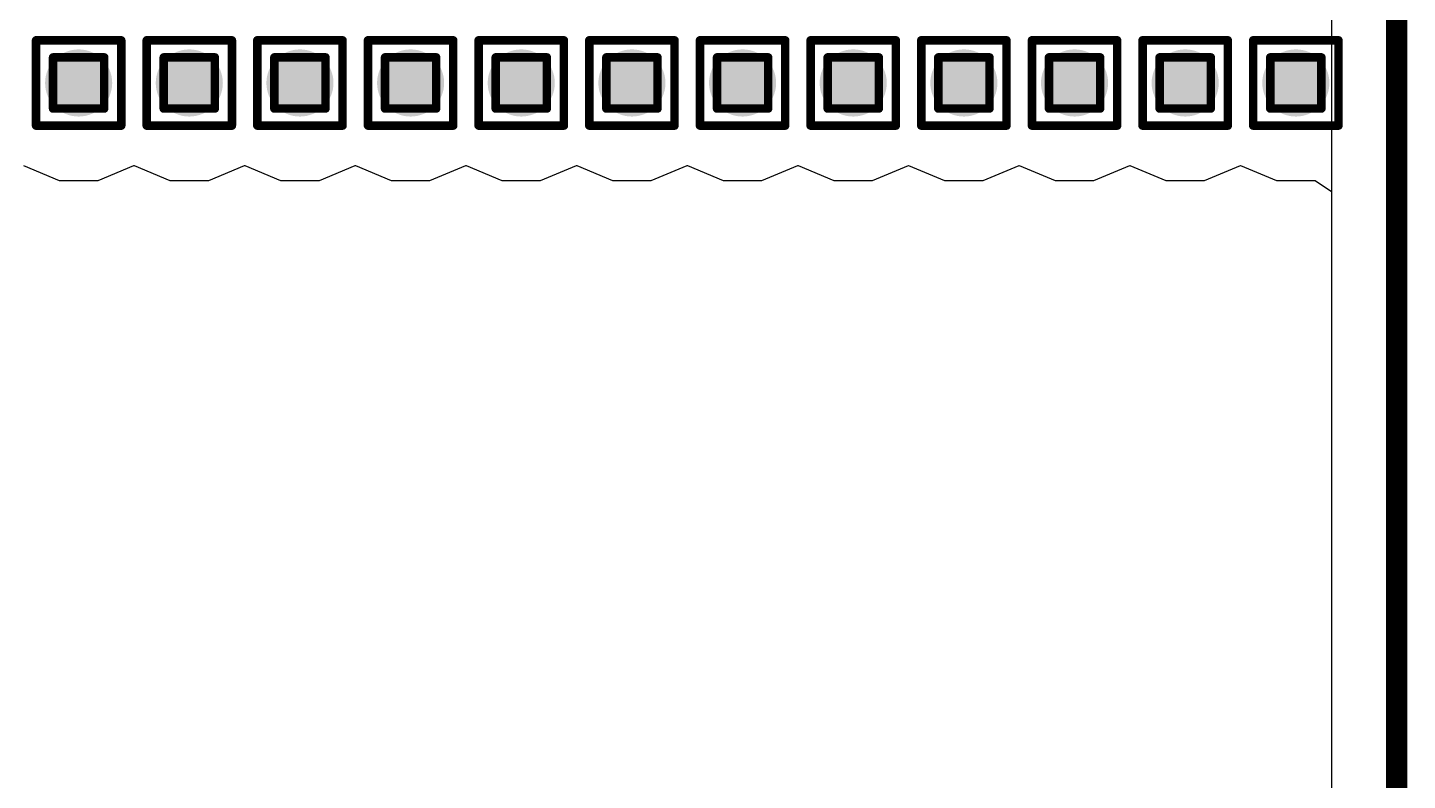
# Model space of a CAD drawing. Header units: inches. Extents: x -18 to 5357, y -8 to 5291.
# Drawn here: x 37.84 to 46.06, y 5.24 to 9.73 of the extents above; entities that cross this region are included whole.
import ezdxf

# ---------------------------------------------------------------- set-up
doc = ezdxf.new("R2010")
doc.units = ezdxf.units.IN
for name, color, linetype in [('Board Outline', 216, 'Continuous'), ('Bottom Layer', 5, 'Continuous'), ('Drill Drawing', 1, 'Continuous'), ('Ground', 16, 'Continuous'), ('Power', 76, 'Continuous'), ('Top Layer', 1, 'Continuous'), ('Via Holes', 16, 'Continuous')]:
    doc.layers.add(name, color=color, linetype=linetype)

msp = doc.modelspace()

# ---------------------------------------------------------------- hatches: boundary and pattern name
at = {"layer": 'Bottom Layer'}
h = msp.add_hatch(color=5, dxfattribs=at)
edge = h.paths.add_edge_path()
edge.add_arc((38.1439, 9.3981), 0.2, 0, 360)
h = msp.add_hatch(color=5, dxfattribs=at)
edge = h.paths.add_edge_path()
edge.add_arc((38.8034, 9.3981), 0.2, 0, 360)
h = msp.add_hatch(color=5, dxfattribs=at)
edge = h.paths.add_edge_path()
edge.add_arc((39.4629, 9.3981), 0.2, 0, 360)
h = msp.add_hatch(color=5, dxfattribs=at)
edge = h.paths.add_edge_path()
edge.add_arc((40.1225, 9.3981), 0.2, 0, 360)
h = msp.add_hatch(color=5, dxfattribs=at)
edge = h.paths.add_edge_path()
edge.add_arc((40.782, 9.3981), 0.2, 0, 360)
h = msp.add_hatch(color=5, dxfattribs=at)
edge = h.paths.add_edge_path()
edge.add_arc((41.4415, 9.3981), 0.2, 0, 360)
h = msp.add_hatch(color=5, dxfattribs=at)
edge = h.paths.add_edge_path()
edge.add_arc((42.1011, 9.3981), 0.2, 0, 360)
h = msp.add_hatch(color=5, dxfattribs=at)
edge = h.paths.add_edge_path()
edge.add_arc((42.7606, 9.3981), 0.2, 0, 360)
h = msp.add_hatch(color=5, dxfattribs=at)
edge = h.paths.add_edge_path()
edge.add_arc((43.4201, 9.3981), 0.2, 0, 360)
h = msp.add_hatch(color=5, dxfattribs=at)
edge = h.paths.add_edge_path()
edge.add_arc((44.0797, 9.3981), 0.2, 0, 360)
h = msp.add_hatch(color=5, dxfattribs=at)
edge = h.paths.add_edge_path()
edge.add_arc((44.7392, 9.3981), 0.2, 0, 360)
h = msp.add_hatch(color=5, dxfattribs=at)
edge = h.paths.add_edge_path()
edge.add_arc((45.3987, 9.3981), 0.2, 0, 360)
at = {"layer": 'Ground'}
h = msp.add_hatch(color=16, dxfattribs=at)
edge = h.paths.add_edge_path()
edge.add_arc((38.1439, 9.3981), 0.2, 0, 360)
h = msp.add_hatch(color=16, dxfattribs=at)
edge = h.paths.add_edge_path()
edge.add_arc((38.8034, 9.3981), 0.2, 0, 360)
h = msp.add_hatch(color=16, dxfattribs=at)
edge = h.paths.add_edge_path()
edge.add_arc((39.4629, 9.3981), 0.2, 0, 360)
h = msp.add_hatch(color=16, dxfattribs=at)
edge = h.paths.add_edge_path()
edge.add_arc((40.1225, 9.3981), 0.2, 0, 360)
h = msp.add_hatch(color=16, dxfattribs=at)
edge = h.paths.add_edge_path()
edge.add_arc((40.782, 9.3981), 0.2, 0, 360)
h = msp.add_hatch(color=16, dxfattribs=at)
edge = h.paths.add_edge_path()
edge.add_arc((41.4415, 9.3981), 0.2, 0, 360)
h = msp.add_hatch(color=16, dxfattribs=at)
edge = h.paths.add_edge_path()
edge.add_arc((42.1011, 9.3981), 0.2, 0, 360)
h = msp.add_hatch(color=16, dxfattribs=at)
edge = h.paths.add_edge_path()
edge.add_arc((42.7606, 9.3981), 0.2, 0, 360)
h = msp.add_hatch(color=16, dxfattribs=at)
edge = h.paths.add_edge_path()
edge.add_arc((43.4201, 9.3981), 0.2, 0, 360)
h = msp.add_hatch(color=16, dxfattribs=at)
edge = h.paths.add_edge_path()
edge.add_arc((44.0797, 9.3981), 0.2, 0, 360)
h = msp.add_hatch(color=16, dxfattribs=at)
edge = h.paths.add_edge_path()
edge.add_arc((44.7392, 9.3981), 0.2, 0, 360)
h = msp.add_hatch(color=16, dxfattribs=at)
edge = h.paths.add_edge_path()
edge.add_arc((45.3987, 9.3981), 0.2, 0, 360)
at = {"layer": 'Power'}
h = msp.add_hatch(color=76, dxfattribs=at)
edge = h.paths.add_edge_path()
edge.add_arc((38.1439, 9.3981), 0.2, 0, 360)
h = msp.add_hatch(color=76, dxfattribs=at)
edge = h.paths.add_edge_path()
edge.add_arc((38.8034, 9.3981), 0.2, 0, 360)
h = msp.add_hatch(color=76, dxfattribs=at)
edge = h.paths.add_edge_path()
edge.add_arc((39.4629, 9.3981), 0.2, 0, 360)
h = msp.add_hatch(color=76, dxfattribs=at)
edge = h.paths.add_edge_path()
edge.add_arc((40.1225, 9.3981), 0.2, 0, 360)
h = msp.add_hatch(color=76, dxfattribs=at)
edge = h.paths.add_edge_path()
edge.add_arc((40.782, 9.3981), 0.2, 0, 360)
h = msp.add_hatch(color=76, dxfattribs=at)
edge = h.paths.add_edge_path()
edge.add_arc((41.4415, 9.3981), 0.2, 0, 360)
h = msp.add_hatch(color=76, dxfattribs=at)
edge = h.paths.add_edge_path()
edge.add_arc((42.1011, 9.3981), 0.2, 0, 360)
h = msp.add_hatch(color=76, dxfattribs=at)
edge = h.paths.add_edge_path()
edge.add_arc((42.7606, 9.3981), 0.2, 0, 360)
h = msp.add_hatch(color=76, dxfattribs=at)
edge = h.paths.add_edge_path()
edge.add_arc((43.4201, 9.3981), 0.2, 0, 360)
h = msp.add_hatch(color=76, dxfattribs=at)
edge = h.paths.add_edge_path()
edge.add_arc((44.0797, 9.3981), 0.2, 0, 360)
h = msp.add_hatch(color=76, dxfattribs=at)
edge = h.paths.add_edge_path()
edge.add_arc((44.7392, 9.3981), 0.2, 0, 360)
h = msp.add_hatch(color=76, dxfattribs=at)
edge = h.paths.add_edge_path()
edge.add_arc((45.3987, 9.3981), 0.2, 0, 360)
at = {"layer": 'Top Layer'}
h = msp.add_hatch(color=1, dxfattribs=at)
edge = h.paths.add_edge_path()
edge.add_arc((38.1439, 9.3981), 0.2, 0, 360)
h = msp.add_hatch(color=1, dxfattribs=at)
edge = h.paths.add_edge_path()
edge.add_arc((38.8034, 9.3981), 0.2, 0, 360)
h = msp.add_hatch(color=1, dxfattribs=at)
edge = h.paths.add_edge_path()
edge.add_arc((39.4629, 9.3981), 0.2, 0, 360)
h = msp.add_hatch(color=1, dxfattribs=at)
edge = h.paths.add_edge_path()
edge.add_arc((40.1225, 9.3981), 0.2, 0, 360)
h = msp.add_hatch(color=1, dxfattribs=at)
edge = h.paths.add_edge_path()
edge.add_arc((40.782, 9.3981), 0.2, 0, 360)
h = msp.add_hatch(color=1, dxfattribs=at)
edge = h.paths.add_edge_path()
edge.add_arc((41.4415, 9.3981), 0.2, 0, 360)
h = msp.add_hatch(color=1, dxfattribs=at)
edge = h.paths.add_edge_path()
edge.add_arc((42.1011, 9.3981), 0.2, 0, 360)
h = msp.add_hatch(color=1, dxfattribs=at)
edge = h.paths.add_edge_path()
edge.add_arc((42.7606, 9.3981), 0.2, 0, 360)
h = msp.add_hatch(color=1, dxfattribs=at)
edge = h.paths.add_edge_path()
edge.add_arc((43.4201, 9.3981), 0.2, 0, 360)
h = msp.add_hatch(color=1, dxfattribs=at)
edge = h.paths.add_edge_path()
edge.add_arc((44.0797, 9.3981), 0.2, 0, 360)
h = msp.add_hatch(color=1, dxfattribs=at)
edge = h.paths.add_edge_path()
edge.add_arc((44.7392, 9.3981), 0.2, 0, 360)
h = msp.add_hatch(color=1, dxfattribs=at)
edge = h.paths.add_edge_path()
edge.add_arc((45.3987, 9.3981), 0.2, 0, 360)
at = {"layer": 'Via Holes'}
h = msp.add_hatch(color=7, dxfattribs=at)
edge = h.paths.add_edge_path()
edge.add_arc((38.1439, 9.3981), 0.1, 0, 360)
h = msp.add_hatch(color=7, dxfattribs=at)
edge = h.paths.add_edge_path()
edge.add_arc((38.8034, 9.3981), 0.1, 0, 360)
h = msp.add_hatch(color=7, dxfattribs=at)
edge = h.paths.add_edge_path()
edge.add_arc((39.4629, 9.3981), 0.1, 0, 360)
h = msp.add_hatch(color=7, dxfattribs=at)
edge = h.paths.add_edge_path()
edge.add_arc((40.1225, 9.3981), 0.1, 0, 360)
h = msp.add_hatch(color=7, dxfattribs=at)
edge = h.paths.add_edge_path()
edge.add_arc((40.782, 9.3981), 0.1, 0, 360)
h = msp.add_hatch(color=7, dxfattribs=at)
edge = h.paths.add_edge_path()
edge.add_arc((41.4415, 9.3981), 0.1, 0, 360)
h = msp.add_hatch(color=7, dxfattribs=at)
edge = h.paths.add_edge_path()
edge.add_arc((42.1011, 9.3981), 0.1, 0, 360)
h = msp.add_hatch(color=7, dxfattribs=at)
edge = h.paths.add_edge_path()
edge.add_arc((42.7606, 9.3981), 0.1, 0, 360)
h = msp.add_hatch(color=7, dxfattribs=at)
edge = h.paths.add_edge_path()
edge.add_arc((43.4201, 9.3981), 0.1, 0, 360)
h = msp.add_hatch(color=7, dxfattribs=at)
edge = h.paths.add_edge_path()
edge.add_arc((44.0797, 9.3981), 0.1, 0, 360)
h = msp.add_hatch(color=7, dxfattribs=at)
edge = h.paths.add_edge_path()
edge.add_arc((44.7392, 9.3981), 0.1, 0, 360)
h = msp.add_hatch(color=7, dxfattribs=at)
edge = h.paths.add_edge_path()
edge.add_arc((45.3987, 9.3981), 0.1, 0, 360)

# ---------------------------------------------------------------- linework, layer by layer
at = {"layer": 'Board Outline'}
msp.add_lwpolyline([(46.0001, -1.4599, 0.127, 0.127, 0), (46.0001, 73.4601, 0.127, 0.127, 0)], format="xyseb", dxfattribs=at)
at = {"layer": 'Bottom Layer'}
msp.add_line((45.6117, 13.8565), (45.6117, -1.4599), dxfattribs=at)
at = {"layer": 'Drill Drawing'}
for points in [[(37.8899, 9.6521, 0.0508, 0.0508, 0), (38.3979, 9.6521, 0.0508, 0.0508, 0)], [(37.8899, 9.1441, 0.0508, 0.0508, 0), (37.8899, 9.6521, 0.0508, 0.0508, 0)], [(38.3979, 9.1441, 0.0508, 0.0508, 0), (38.3979, 9.6521, 0.0508, 0.0508, 0)], [(38.5494, 9.6521, 0.0508, 0.0508, 0), (39.0574, 9.6521, 0.0508, 0.0508, 0)], [(38.5494, 9.1441, 0.0508, 0.0508, 0), (38.5494, 9.6521, 0.0508, 0.0508, 0)], [(39.0574, 9.1441, 0.0508, 0.0508, 0), (39.0574, 9.6521, 0.0508, 0.0508, 0)], [(39.2089, 9.6521, 0.0508, 0.0508, 0), (39.7169, 9.6521, 0.0508, 0.0508, 0)], [(39.2089, 9.1441, 0.0508, 0.0508, 0), (39.2089, 9.6521, 0.0508, 0.0508, 0)], [(39.7169, 9.1441, 0.0508, 0.0508, 0), (39.7169, 9.6521, 0.0508, 0.0508, 0)], [(39.8685, 9.6521, 0.0508, 0.0508, 0), (40.3765, 9.6521, 0.0508, 0.0508, 0)], [(39.8685, 9.1441, 0.0508, 0.0508, 0), (39.8685, 9.6521, 0.0508, 0.0508, 0)], [(40.3765, 9.1441, 0.0508, 0.0508, 0), (40.3765, 9.6521, 0.0508, 0.0508, 0)], [(40.528, 9.6521, 0.0508, 0.0508, 0), (41.036, 9.6521, 0.0508, 0.0508, 0)], [(40.528, 9.1441, 0.0508, 0.0508, 0), (40.528, 9.6521, 0.0508, 0.0508, 0)], [(41.036, 9.1441, 0.0508, 0.0508, 0), (41.036, 9.6521, 0.0508, 0.0508, 0)], [(41.1875, 9.6521, 0.0508, 0.0508, 0), (41.6955, 9.6521, 0.0508, 0.0508, 0)], [(41.1875, 9.1441, 0.0508, 0.0508, 0), (41.1875, 9.6521, 0.0508, 0.0508, 0)], [(41.6955, 9.1441, 0.0508, 0.0508, 0), (41.6955, 9.6521, 0.0508, 0.0508, 0)], [(41.8471, 9.6521, 0.0508, 0.0508, 0), (42.3551, 9.6521, 0.0508, 0.0508, 0)], [(41.8471, 9.1441, 0.0508, 0.0508, 0), (41.8471, 9.6521, 0.0508, 0.0508, 0)], [(42.3551, 9.1441, 0.0508, 0.0508, 0), (42.3551, 9.6521, 0.0508, 0.0508, 0)], [(42.5066, 9.6521, 0.0508, 0.0508, 0), (43.0146, 9.6521, 0.0508, 0.0508, 0)], [(42.5066, 9.1441, 0.0508, 0.0508, 0), (42.5066, 9.6521, 0.0508, 0.0508, 0)], [(43.0146, 9.1441, 0.0508, 0.0508, 0), (43.0146, 9.6521, 0.0508, 0.0508, 0)], [(43.1661, 9.6521, 0.0508, 0.0508, 0), (43.6741, 9.6521, 0.0508, 0.0508, 0)], [(43.1661, 9.1441, 0.0508, 0.0508, 0), (43.1661, 9.6521, 0.0508, 0.0508, 0)], [(43.6741, 9.1441, 0.0508, 0.0508, 0), (43.6741, 9.6521, 0.0508, 0.0508, 0)], [(43.8257, 9.6521, 0.0508, 0.0508, 0), (44.3337, 9.6521, 0.0508, 0.0508, 0)], [(43.8257, 9.1441, 0.0508, 0.0508, 0), (43.8257, 9.6521, 0.0508, 0.0508, 0)], [(44.3337, 9.1441, 0.0508, 0.0508, 0), (44.3337, 9.6521, 0.0508, 0.0508, 0)], [(44.4852, 9.6521, 0.0508, 0.0508, 0), (44.9932, 9.6521, 0.0508, 0.0508, 0)], [(44.4852, 9.1441, 0.0508, 0.0508, 0), (44.4852, 9.6521, 0.0508, 0.0508, 0)], [(44.9932, 9.1441, 0.0508, 0.0508, 0), (44.9932, 9.6521, 0.0508, 0.0508, 0)], [(45.1447, 9.6521, 0.0508, 0.0508, 0), (45.6527, 9.6521, 0.0508, 0.0508, 0)], [(45.1447, 9.1441, 0.0508, 0.0508, 0), (45.1447, 9.6521, 0.0508, 0.0508, 0)], [(45.6527, 9.1441, 0.0508, 0.0508, 0), (45.6527, 9.6521, 0.0508, 0.0508, 0)], [(37.9915, 9.5505, 0.0508, 0.0508, 0), (38.2963, 9.5505, 0.0508, 0.0508, 0)], [(37.9915, 9.2457, 0.0508, 0.0508, 0), (37.9915, 9.5505, 0.0508, 0.0508, 0)], [(38.2963, 9.2457, 0.0508, 0.0508, 0), (38.2963, 9.5505, 0.0508, 0.0508, 0)], [(38.651, 9.5505, 0.0508, 0.0508, 0), (38.9558, 9.5505, 0.0508, 0.0508, 0)], [(38.651, 9.2457, 0.0508, 0.0508, 0), (38.651, 9.5505, 0.0508, 0.0508, 0)], [(38.9558, 9.2457, 0.0508, 0.0508, 0), (38.9558, 9.5505, 0.0508, 0.0508, 0)], [(39.3105, 9.5505, 0.0508, 0.0508, 0), (39.6153, 9.5505, 0.0508, 0.0508, 0)], [(39.3105, 9.2457, 0.0508, 0.0508, 0), (39.3105, 9.5505, 0.0508, 0.0508, 0)], [(39.6153, 9.2457, 0.0508, 0.0508, 0), (39.6153, 9.5505, 0.0508, 0.0508, 0)], [(39.9701, 9.5505, 0.0508, 0.0508, 0), (40.2749, 9.5505, 0.0508, 0.0508, 0)], [(39.9701, 9.2457, 0.0508, 0.0508, 0), (39.9701, 9.5505, 0.0508, 0.0508, 0)], [(40.2749, 9.2457, 0.0508, 0.0508, 0), (40.2749, 9.5505, 0.0508, 0.0508, 0)], [(40.6296, 9.5505, 0.0508, 0.0508, 0), (40.9344, 9.5505, 0.0508, 0.0508, 0)], [(40.6296, 9.2457, 0.0508, 0.0508, 0), (40.6296, 9.5505, 0.0508, 0.0508, 0)], [(40.9344, 9.2457, 0.0508, 0.0508, 0), (40.9344, 9.5505, 0.0508, 0.0508, 0)], [(41.2891, 9.5505, 0.0508, 0.0508, 0), (41.5939, 9.5505, 0.0508, 0.0508, 0)], [(41.2891, 9.2457, 0.0508, 0.0508, 0), (41.2891, 9.5505, 0.0508, 0.0508, 0)], [(41.5939, 9.2457, 0.0508, 0.0508, 0), (41.5939, 9.5505, 0.0508, 0.0508, 0)], [(41.9487, 9.5505, 0.0508, 0.0508, 0), (42.2535, 9.5505, 0.0508, 0.0508, 0)], [(41.9487, 9.2457, 0.0508, 0.0508, 0), (41.9487, 9.5505, 0.0508, 0.0508, 0)], [(42.2535, 9.2457, 0.0508, 0.0508, 0), (42.2535, 9.5505, 0.0508, 0.0508, 0)], [(42.6082, 9.5505, 0.0508, 0.0508, 0), (42.913, 9.5505, 0.0508, 0.0508, 0)], [(42.6082, 9.2457, 0.0508, 0.0508, 0), (42.6082, 9.5505, 0.0508, 0.0508, 0)], [(42.913, 9.2457, 0.0508, 0.0508, 0), (42.913, 9.5505, 0.0508, 0.0508, 0)], [(43.2677, 9.5505, 0.0508, 0.0508, 0), (43.5725, 9.5505, 0.0508, 0.0508, 0)], [(43.2677, 9.2457, 0.0508, 0.0508, 0), (43.2677, 9.5505, 0.0508, 0.0508, 0)], [(43.5725, 9.2457, 0.0508, 0.0508, 0), (43.5725, 9.5505, 0.0508, 0.0508, 0)], [(43.9273, 9.5505, 0.0508, 0.0508, 0), (44.2321, 9.5505, 0.0508, 0.0508, 0)], [(43.9273, 9.2457, 0.0508, 0.0508, 0), (43.9273, 9.5505, 0.0508, 0.0508, 0)], [(44.2321, 9.2457, 0.0508, 0.0508, 0), (44.2321, 9.5505, 0.0508, 0.0508, 0)], [(44.5868, 9.5505, 0.0508, 0.0508, 0), (44.8916, 9.5505, 0.0508, 0.0508, 0)], [(44.5868, 9.2457, 0.0508, 0.0508, 0), (44.5868, 9.5505, 0.0508, 0.0508, 0)], [(44.8916, 9.2457, 0.0508, 0.0508, 0), (44.8916, 9.5505, 0.0508, 0.0508, 0)], [(45.2463, 9.5505, 0.0508, 0.0508, 0), (45.5511, 9.5505, 0.0508, 0.0508, 0)], [(45.2463, 9.2457, 0.0508, 0.0508, 0), (45.2463, 9.5505, 0.0508, 0.0508, 0)], [(45.5511, 9.2457, 0.0508, 0.0508, 0), (45.5511, 9.5505, 0.0508, 0.0508, 0)], [(37.9915, 9.2457, 0.0508, 0.0508, 0), (38.2963, 9.2457, 0.0508, 0.0508, 0)], [(38.651, 9.2457, 0.0508, 0.0508, 0), (38.9558, 9.2457, 0.0508, 0.0508, 0)], [(39.3105, 9.2457, 0.0508, 0.0508, 0), (39.6153, 9.2457, 0.0508, 0.0508, 0)], [(39.9701, 9.2457, 0.0508, 0.0508, 0), (40.2749, 9.2457, 0.0508, 0.0508, 0)], [(40.6296, 9.2457, 0.0508, 0.0508, 0), (40.9344, 9.2457, 0.0508, 0.0508, 0)], [(41.2891, 9.2457, 0.0508, 0.0508, 0), (41.5939, 9.2457, 0.0508, 0.0508, 0)], [(41.9487, 9.2457, 0.0508, 0.0508, 0), (42.2535, 9.2457, 0.0508, 0.0508, 0)], [(42.6082, 9.2457, 0.0508, 0.0508, 0), (42.913, 9.2457, 0.0508, 0.0508, 0)], [(43.2677, 9.2457, 0.0508, 0.0508, 0), (43.5725, 9.2457, 0.0508, 0.0508, 0)], [(43.9273, 9.2457, 0.0508, 0.0508, 0), (44.2321, 9.2457, 0.0508, 0.0508, 0)], [(44.5868, 9.2457, 0.0508, 0.0508, 0), (44.8916, 9.2457, 0.0508, 0.0508, 0)], [(45.2463, 9.2457, 0.0508, 0.0508, 0), (45.5511, 9.2457, 0.0508, 0.0508, 0)], [(37.8899, 9.1441, 0.0508, 0.0508, 0), (38.3979, 9.1441, 0.0508, 0.0508, 0)], [(38.5494, 9.1441, 0.0508, 0.0508, 0), (39.0574, 9.1441, 0.0508, 0.0508, 0)], [(39.2089, 9.1441, 0.0508, 0.0508, 0), (39.7169, 9.1441, 0.0508, 0.0508, 0)], [(39.8685, 9.1441, 0.0508, 0.0508, 0), (40.3765, 9.1441, 0.0508, 0.0508, 0)], [(40.528, 9.1441, 0.0508, 0.0508, 0), (41.036, 9.1441, 0.0508, 0.0508, 0)], [(41.1875, 9.1441, 0.0508, 0.0508, 0), (41.6955, 9.1441, 0.0508, 0.0508, 0)], [(41.8471, 9.1441, 0.0508, 0.0508, 0), (42.3551, 9.1441, 0.0508, 0.0508, 0)], [(42.5066, 9.1441, 0.0508, 0.0508, 0), (43.0146, 9.1441, 0.0508, 0.0508, 0)], [(43.1661, 9.1441, 0.0508, 0.0508, 0), (43.6741, 9.1441, 0.0508, 0.0508, 0)], [(43.8257, 9.1441, 0.0508, 0.0508, 0), (44.3337, 9.1441, 0.0508, 0.0508, 0)], [(44.4852, 9.1441, 0.0508, 0.0508, 0), (44.9932, 9.1441, 0.0508, 0.0508, 0)], [(45.1447, 9.1441, 0.0508, 0.0508, 0), (45.6527, 9.1441, 0.0508, 0.0508, 0)]]:
    msp.add_lwpolyline(points, format="xyseb", dxfattribs=at)
for points in [[(37.8772, 9.6521, 0.0254, 0.0254, 1), (37.9026, 9.6521, 0.0254, 0.0254, 1)], [(37.8772, 9.6521, 0.0254, 0.0254, 1), (37.9026, 9.6521, 0.0254, 0.0254, 1)], [(38.3852, 9.6521, 0.0254, 0.0254, 1), (38.4106, 9.6521, 0.0254, 0.0254, 1)], [(38.3852, 9.6521, 0.0254, 0.0254, 1), (38.4106, 9.6521, 0.0254, 0.0254, 1)], [(38.5367, 9.6521, 0.0254, 0.0254, 1), (38.5621, 9.6521, 0.0254, 0.0254, 1)], [(38.5367, 9.6521, 0.0254, 0.0254, 1), (38.5621, 9.6521, 0.0254, 0.0254, 1)], [(39.0447, 9.6521, 0.0254, 0.0254, 1), (39.0701, 9.6521, 0.0254, 0.0254, 1)], [(39.0447, 9.6521, 0.0254, 0.0254, 1), (39.0701, 9.6521, 0.0254, 0.0254, 1)], [(39.1962, 9.6521, 0.0254, 0.0254, 1), (39.2216, 9.6521, 0.0254, 0.0254, 1)], [(39.1962, 9.6521, 0.0254, 0.0254, 1), (39.2216, 9.6521, 0.0254, 0.0254, 1)], [(39.7042, 9.6521, 0.0254, 0.0254, 1), (39.7296, 9.6521, 0.0254, 0.0254, 1)], [(39.7042, 9.6521, 0.0254, 0.0254, 1), (39.7296, 9.6521, 0.0254, 0.0254, 1)], [(39.8558, 9.6521, 0.0254, 0.0254, 1), (39.8812, 9.6521, 0.0254, 0.0254, 1)], [(39.8558, 9.6521, 0.0254, 0.0254, 1), (39.8812, 9.6521, 0.0254, 0.0254, 1)], [(40.3638, 9.6521, 0.0254, 0.0254, 1), (40.3892, 9.6521, 0.0254, 0.0254, 1)], [(40.3638, 9.6521, 0.0254, 0.0254, 1), (40.3892, 9.6521, 0.0254, 0.0254, 1)], [(40.5153, 9.6521, 0.0254, 0.0254, 1), (40.5407, 9.6521, 0.0254, 0.0254, 1)], [(40.5153, 9.6521, 0.0254, 0.0254, 1), (40.5407, 9.6521, 0.0254, 0.0254, 1)], [(41.0233, 9.6521, 0.0254, 0.0254, 1), (41.0487, 9.6521, 0.0254, 0.0254, 1)], [(41.0233, 9.6521, 0.0254, 0.0254, 1), (41.0487, 9.6521, 0.0254, 0.0254, 1)], [(41.1748, 9.6521, 0.0254, 0.0254, 1), (41.2002, 9.6521, 0.0254, 0.0254, 1)], [(41.1748, 9.6521, 0.0254, 0.0254, 1), (41.2002, 9.6521, 0.0254, 0.0254, 1)], [(41.6828, 9.6521, 0.0254, 0.0254, 1), (41.7082, 9.6521, 0.0254, 0.0254, 1)], [(41.6828, 9.6521, 0.0254, 0.0254, 1), (41.7082, 9.6521, 0.0254, 0.0254, 1)], [(41.8344, 9.6521, 0.0254, 0.0254, 1), (41.8598, 9.6521, 0.0254, 0.0254, 1)], [(41.8344, 9.6521, 0.0254, 0.0254, 1), (41.8598, 9.6521, 0.0254, 0.0254, 1)], [(42.3424, 9.6521, 0.0254, 0.0254, 1), (42.3678, 9.6521, 0.0254, 0.0254, 1)], [(42.3424, 9.6521, 0.0254, 0.0254, 1), (42.3678, 9.6521, 0.0254, 0.0254, 1)], [(42.4939, 9.6521, 0.0254, 0.0254, 1), (42.5193, 9.6521, 0.0254, 0.0254, 1)], [(42.4939, 9.6521, 0.0254, 0.0254, 1), (42.5193, 9.6521, 0.0254, 0.0254, 1)], [(43.0019, 9.6521, 0.0254, 0.0254, 1), (43.0273, 9.6521, 0.0254, 0.0254, 1)], [(43.0019, 9.6521, 0.0254, 0.0254, 1), (43.0273, 9.6521, 0.0254, 0.0254, 1)], [(43.1534, 9.6521, 0.0254, 0.0254, 1), (43.1788, 9.6521, 0.0254, 0.0254, 1)], [(43.1534, 9.6521, 0.0254, 0.0254, 1), (43.1788, 9.6521, 0.0254, 0.0254, 1)], [(43.6614, 9.6521, 0.0254, 0.0254, 1), (43.6868, 9.6521, 0.0254, 0.0254, 1)], [(43.6614, 9.6521, 0.0254, 0.0254, 1), (43.6868, 9.6521, 0.0254, 0.0254, 1)], [(43.813, 9.6521, 0.0254, 0.0254, 1), (43.8384, 9.6521, 0.0254, 0.0254, 1)], [(43.813, 9.6521, 0.0254, 0.0254, 1), (43.8384, 9.6521, 0.0254, 0.0254, 1)], [(44.321, 9.6521, 0.0254, 0.0254, 1), (44.3464, 9.6521, 0.0254, 0.0254, 1)], [(44.321, 9.6521, 0.0254, 0.0254, 1), (44.3464, 9.6521, 0.0254, 0.0254, 1)], [(44.4725, 9.6521, 0.0254, 0.0254, 1), (44.4979, 9.6521, 0.0254, 0.0254, 1)], [(44.4725, 9.6521, 0.0254, 0.0254, 1), (44.4979, 9.6521, 0.0254, 0.0254, 1)], [(44.9805, 9.6521, 0.0254, 0.0254, 1), (45.0059, 9.6521, 0.0254, 0.0254, 1)], [(44.9805, 9.6521, 0.0254, 0.0254, 1), (45.0059, 9.6521, 0.0254, 0.0254, 1)], [(45.132, 9.6521, 0.0254, 0.0254, 1), (45.1574, 9.6521, 0.0254, 0.0254, 1)], [(45.132, 9.6521, 0.0254, 0.0254, 1), (45.1574, 9.6521, 0.0254, 0.0254, 1)], [(45.64, 9.6521, 0.0254, 0.0254, 1), (45.6654, 9.6521, 0.0254, 0.0254, 1)], [(45.64, 9.6521, 0.0254, 0.0254, 1), (45.6654, 9.6521, 0.0254, 0.0254, 1)], [(37.9788, 9.5505, 0.0254, 0.0254, 1), (38.0042, 9.5505, 0.0254, 0.0254, 1)], [(37.9788, 9.5505, 0.0254, 0.0254, 1), (38.0042, 9.5505, 0.0254, 0.0254, 1)], [(38.2836, 9.5505, 0.0254, 0.0254, 1), (38.309, 9.5505, 0.0254, 0.0254, 1)], [(38.2836, 9.5505, 0.0254, 0.0254, 1), (38.309, 9.5505, 0.0254, 0.0254, 1)], [(38.6383, 9.5505, 0.0254, 0.0254, 1), (38.6637, 9.5505, 0.0254, 0.0254, 1)], [(38.6383, 9.5505, 0.0254, 0.0254, 1), (38.6637, 9.5505, 0.0254, 0.0254, 1)], [(38.9431, 9.5505, 0.0254, 0.0254, 1), (38.9685, 9.5505, 0.0254, 0.0254, 1)], [(38.9431, 9.5505, 0.0254, 0.0254, 1), (38.9685, 9.5505, 0.0254, 0.0254, 1)], [(39.2978, 9.5505, 0.0254, 0.0254, 1), (39.3232, 9.5505, 0.0254, 0.0254, 1)], [(39.2978, 9.5505, 0.0254, 0.0254, 1), (39.3232, 9.5505, 0.0254, 0.0254, 1)], [(39.6026, 9.5505, 0.0254, 0.0254, 1), (39.628, 9.5505, 0.0254, 0.0254, 1)], [(39.6026, 9.5505, 0.0254, 0.0254, 1), (39.628, 9.5505, 0.0254, 0.0254, 1)], [(39.9574, 9.5505, 0.0254, 0.0254, 1), (39.9828, 9.5505, 0.0254, 0.0254, 1)], [(39.9574, 9.5505, 0.0254, 0.0254, 1), (39.9828, 9.5505, 0.0254, 0.0254, 1)], [(40.2622, 9.5505, 0.0254, 0.0254, 1), (40.2876, 9.5505, 0.0254, 0.0254, 1)], [(40.2622, 9.5505, 0.0254, 0.0254, 1), (40.2876, 9.5505, 0.0254, 0.0254, 1)], [(40.6169, 9.5505, 0.0254, 0.0254, 1), (40.6423, 9.5505, 0.0254, 0.0254, 1)], [(40.6169, 9.5505, 0.0254, 0.0254, 1), (40.6423, 9.5505, 0.0254, 0.0254, 1)], [(40.9217, 9.5505, 0.0254, 0.0254, 1), (40.9471, 9.5505, 0.0254, 0.0254, 1)], [(40.9217, 9.5505, 0.0254, 0.0254, 1), (40.9471, 9.5505, 0.0254, 0.0254, 1)], [(41.2764, 9.5505, 0.0254, 0.0254, 1), (41.3018, 9.5505, 0.0254, 0.0254, 1)], [(41.2764, 9.5505, 0.0254, 0.0254, 1), (41.3018, 9.5505, 0.0254, 0.0254, 1)], [(41.5812, 9.5505, 0.0254, 0.0254, 1), (41.6066, 9.5505, 0.0254, 0.0254, 1)], [(41.5812, 9.5505, 0.0254, 0.0254, 1), (41.6066, 9.5505, 0.0254, 0.0254, 1)], [(41.936, 9.5505, 0.0254, 0.0254, 1), (41.9614, 9.5505, 0.0254, 0.0254, 1)], [(41.936, 9.5505, 0.0254, 0.0254, 1), (41.9614, 9.5505, 0.0254, 0.0254, 1)], [(42.2408, 9.5505, 0.0254, 0.0254, 1), (42.2662, 9.5505, 0.0254, 0.0254, 1)], [(42.2408, 9.5505, 0.0254, 0.0254, 1), (42.2662, 9.5505, 0.0254, 0.0254, 1)], [(42.5955, 9.5505, 0.0254, 0.0254, 1), (42.6209, 9.5505, 0.0254, 0.0254, 1)], [(42.5955, 9.5505, 0.0254, 0.0254, 1), (42.6209, 9.5505, 0.0254, 0.0254, 1)], [(42.9003, 9.5505, 0.0254, 0.0254, 1), (42.9257, 9.5505, 0.0254, 0.0254, 1)], [(42.9003, 9.5505, 0.0254, 0.0254, 1), (42.9257, 9.5505, 0.0254, 0.0254, 1)], [(43.255, 9.5505, 0.0254, 0.0254, 1), (43.2804, 9.5505, 0.0254, 0.0254, 1)], [(43.255, 9.5505, 0.0254, 0.0254, 1), (43.2804, 9.5505, 0.0254, 0.0254, 1)], [(43.5598, 9.5505, 0.0254, 0.0254, 1), (43.5852, 9.5505, 0.0254, 0.0254, 1)], [(43.5598, 9.5505, 0.0254, 0.0254, 1), (43.5852, 9.5505, 0.0254, 0.0254, 1)], [(43.9146, 9.5505, 0.0254, 0.0254, 1), (43.94, 9.5505, 0.0254, 0.0254, 1)], [(43.9146, 9.5505, 0.0254, 0.0254, 1), (43.94, 9.5505, 0.0254, 0.0254, 1)], [(44.2194, 9.5505, 0.0254, 0.0254, 1), (44.2448, 9.5505, 0.0254, 0.0254, 1)], [(44.2194, 9.5505, 0.0254, 0.0254, 1), (44.2448, 9.5505, 0.0254, 0.0254, 1)], [(44.5741, 9.5505, 0.0254, 0.0254, 1), (44.5995, 9.5505, 0.0254, 0.0254, 1)], [(44.5741, 9.5505, 0.0254, 0.0254, 1), (44.5995, 9.5505, 0.0254, 0.0254, 1)], [(44.8789, 9.5505, 0.0254, 0.0254, 1), (44.9043, 9.5505, 0.0254, 0.0254, 1)], [(44.8789, 9.5505, 0.0254, 0.0254, 1), (44.9043, 9.5505, 0.0254, 0.0254, 1)], [(45.2336, 9.5505, 0.0254, 0.0254, 1), (45.259, 9.5505, 0.0254, 0.0254, 1)], [(45.2336, 9.5505, 0.0254, 0.0254, 1), (45.259, 9.5505, 0.0254, 0.0254, 1)], [(45.5384, 9.5505, 0.0254, 0.0254, 1), (45.5638, 9.5505, 0.0254, 0.0254, 1)], [(45.5384, 9.5505, 0.0254, 0.0254, 1), (45.5638, 9.5505, 0.0254, 0.0254, 1)], [(37.9788, 9.2457, 0.0254, 0.0254, 1), (38.0042, 9.2457, 0.0254, 0.0254, 1)], [(37.9788, 9.2457, 0.0254, 0.0254, 1), (38.0042, 9.2457, 0.0254, 0.0254, 1)], [(38.2836, 9.2457, 0.0254, 0.0254, 1), (38.309, 9.2457, 0.0254, 0.0254, 1)], [(38.2836, 9.2457, 0.0254, 0.0254, 1), (38.309, 9.2457, 0.0254, 0.0254, 1)], [(38.6383, 9.2457, 0.0254, 0.0254, 1), (38.6637, 9.2457, 0.0254, 0.0254, 1)], [(38.6383, 9.2457, 0.0254, 0.0254, 1), (38.6637, 9.2457, 0.0254, 0.0254, 1)], [(38.9431, 9.2457, 0.0254, 0.0254, 1), (38.9685, 9.2457, 0.0254, 0.0254, 1)], [(38.9431, 9.2457, 0.0254, 0.0254, 1), (38.9685, 9.2457, 0.0254, 0.0254, 1)], [(39.2978, 9.2457, 0.0254, 0.0254, 1), (39.3232, 9.2457, 0.0254, 0.0254, 1)], [(39.2978, 9.2457, 0.0254, 0.0254, 1), (39.3232, 9.2457, 0.0254, 0.0254, 1)], [(39.6026, 9.2457, 0.0254, 0.0254, 1), (39.628, 9.2457, 0.0254, 0.0254, 1)], [(39.6026, 9.2457, 0.0254, 0.0254, 1), (39.628, 9.2457, 0.0254, 0.0254, 1)], [(39.9574, 9.2457, 0.0254, 0.0254, 1), (39.9828, 9.2457, 0.0254, 0.0254, 1)], [(39.9574, 9.2457, 0.0254, 0.0254, 1), (39.9828, 9.2457, 0.0254, 0.0254, 1)], [(40.2622, 9.2457, 0.0254, 0.0254, 1), (40.2876, 9.2457, 0.0254, 0.0254, 1)], [(40.2622, 9.2457, 0.0254, 0.0254, 1), (40.2876, 9.2457, 0.0254, 0.0254, 1)], [(40.6169, 9.2457, 0.0254, 0.0254, 1), (40.6423, 9.2457, 0.0254, 0.0254, 1)], [(40.6169, 9.2457, 0.0254, 0.0254, 1), (40.6423, 9.2457, 0.0254, 0.0254, 1)], [(40.9217, 9.2457, 0.0254, 0.0254, 1), (40.9471, 9.2457, 0.0254, 0.0254, 1)], [(40.9217, 9.2457, 0.0254, 0.0254, 1), (40.9471, 9.2457, 0.0254, 0.0254, 1)], [(41.2764, 9.2457, 0.0254, 0.0254, 1), (41.3018, 9.2457, 0.0254, 0.0254, 1)], [(41.2764, 9.2457, 0.0254, 0.0254, 1), (41.3018, 9.2457, 0.0254, 0.0254, 1)], [(41.5812, 9.2457, 0.0254, 0.0254, 1), (41.6066, 9.2457, 0.0254, 0.0254, 1)], [(41.5812, 9.2457, 0.0254, 0.0254, 1), (41.6066, 9.2457, 0.0254, 0.0254, 1)], [(41.936, 9.2457, 0.0254, 0.0254, 1), (41.9614, 9.2457, 0.0254, 0.0254, 1)], [(41.936, 9.2457, 0.0254, 0.0254, 1), (41.9614, 9.2457, 0.0254, 0.0254, 1)], [(42.2408, 9.2457, 0.0254, 0.0254, 1), (42.2662, 9.2457, 0.0254, 0.0254, 1)], [(42.2408, 9.2457, 0.0254, 0.0254, 1), (42.2662, 9.2457, 0.0254, 0.0254, 1)], [(42.5955, 9.2457, 0.0254, 0.0254, 1), (42.6209, 9.2457, 0.0254, 0.0254, 1)], [(42.5955, 9.2457, 0.0254, 0.0254, 1), (42.6209, 9.2457, 0.0254, 0.0254, 1)], [(42.9003, 9.2457, 0.0254, 0.0254, 1), (42.9257, 9.2457, 0.0254, 0.0254, 1)], [(42.9003, 9.2457, 0.0254, 0.0254, 1), (42.9257, 9.2457, 0.0254, 0.0254, 1)], [(43.255, 9.2457, 0.0254, 0.0254, 1), (43.2804, 9.2457, 0.0254, 0.0254, 1)], [(43.255, 9.2457, 0.0254, 0.0254, 1), (43.2804, 9.2457, 0.0254, 0.0254, 1)], [(43.5598, 9.2457, 0.0254, 0.0254, 1), (43.5852, 9.2457, 0.0254, 0.0254, 1)], [(43.5598, 9.2457, 0.0254, 0.0254, 1), (43.5852, 9.2457, 0.0254, 0.0254, 1)], [(43.9146, 9.2457, 0.0254, 0.0254, 1), (43.94, 9.2457, 0.0254, 0.0254, 1)], [(43.9146, 9.2457, 0.0254, 0.0254, 1), (43.94, 9.2457, 0.0254, 0.0254, 1)], [(44.2194, 9.2457, 0.0254, 0.0254, 1), (44.2448, 9.2457, 0.0254, 0.0254, 1)], [(44.2194, 9.2457, 0.0254, 0.0254, 1), (44.2448, 9.2457, 0.0254, 0.0254, 1)], [(44.5741, 9.2457, 0.0254, 0.0254, 1), (44.5995, 9.2457, 0.0254, 0.0254, 1)], [(44.5741, 9.2457, 0.0254, 0.0254, 1), (44.5995, 9.2457, 0.0254, 0.0254, 1)], [(44.8789, 9.2457, 0.0254, 0.0254, 1), (44.9043, 9.2457, 0.0254, 0.0254, 1)], [(44.8789, 9.2457, 0.0254, 0.0254, 1), (44.9043, 9.2457, 0.0254, 0.0254, 1)], [(45.2336, 9.2457, 0.0254, 0.0254, 1), (45.259, 9.2457, 0.0254, 0.0254, 1)], [(45.2336, 9.2457, 0.0254, 0.0254, 1), (45.259, 9.2457, 0.0254, 0.0254, 1)], [(45.5384, 9.2457, 0.0254, 0.0254, 1), (45.5638, 9.2457, 0.0254, 0.0254, 1)], [(45.5384, 9.2457, 0.0254, 0.0254, 1), (45.5638, 9.2457, 0.0254, 0.0254, 1)], [(37.8772, 9.1441, 0.0254, 0.0254, 1), (37.9026, 9.1441, 0.0254, 0.0254, 1)], [(37.8772, 9.1441, 0.0254, 0.0254, 1), (37.9026, 9.1441, 0.0254, 0.0254, 1)], [(38.3852, 9.1441, 0.0254, 0.0254, 1), (38.4106, 9.1441, 0.0254, 0.0254, 1)], [(38.3852, 9.1441, 0.0254, 0.0254, 1), (38.4106, 9.1441, 0.0254, 0.0254, 1)], [(38.5367, 9.1441, 0.0254, 0.0254, 1), (38.5621, 9.1441, 0.0254, 0.0254, 1)], [(38.5367, 9.1441, 0.0254, 0.0254, 1), (38.5621, 9.1441, 0.0254, 0.0254, 1)], [(39.0447, 9.1441, 0.0254, 0.0254, 1), (39.0701, 9.1441, 0.0254, 0.0254, 1)], [(39.0447, 9.1441, 0.0254, 0.0254, 1), (39.0701, 9.1441, 0.0254, 0.0254, 1)], [(39.1962, 9.1441, 0.0254, 0.0254, 1), (39.2216, 9.1441, 0.0254, 0.0254, 1)], [(39.1962, 9.1441, 0.0254, 0.0254, 1), (39.2216, 9.1441, 0.0254, 0.0254, 1)], [(39.7042, 9.1441, 0.0254, 0.0254, 1), (39.7296, 9.1441, 0.0254, 0.0254, 1)], [(39.7042, 9.1441, 0.0254, 0.0254, 1), (39.7296, 9.1441, 0.0254, 0.0254, 1)], [(39.8558, 9.1441, 0.0254, 0.0254, 1), (39.8812, 9.1441, 0.0254, 0.0254, 1)], [(39.8558, 9.1441, 0.0254, 0.0254, 1), (39.8812, 9.1441, 0.0254, 0.0254, 1)], [(40.3638, 9.1441, 0.0254, 0.0254, 1), (40.3892, 9.1441, 0.0254, 0.0254, 1)], [(40.3638, 9.1441, 0.0254, 0.0254, 1), (40.3892, 9.1441, 0.0254, 0.0254, 1)], [(40.5153, 9.1441, 0.0254, 0.0254, 1), (40.5407, 9.1441, 0.0254, 0.0254, 1)], [(40.5153, 9.1441, 0.0254, 0.0254, 1), (40.5407, 9.1441, 0.0254, 0.0254, 1)], [(41.0233, 9.1441, 0.0254, 0.0254, 1), (41.0487, 9.1441, 0.0254, 0.0254, 1)], [(41.0233, 9.1441, 0.0254, 0.0254, 1), (41.0487, 9.1441, 0.0254, 0.0254, 1)], [(41.1748, 9.1441, 0.0254, 0.0254, 1), (41.2002, 9.1441, 0.0254, 0.0254, 1)], [(41.1748, 9.1441, 0.0254, 0.0254, 1), (41.2002, 9.1441, 0.0254, 0.0254, 1)], [(41.6828, 9.1441, 0.0254, 0.0254, 1), (41.7082, 9.1441, 0.0254, 0.0254, 1)], [(41.6828, 9.1441, 0.0254, 0.0254, 1), (41.7082, 9.1441, 0.0254, 0.0254, 1)], [(41.8344, 9.1441, 0.0254, 0.0254, 1), (41.8598, 9.1441, 0.0254, 0.0254, 1)], [(41.8344, 9.1441, 0.0254, 0.0254, 1), (41.8598, 9.1441, 0.0254, 0.0254, 1)], [(42.3424, 9.1441, 0.0254, 0.0254, 1), (42.3678, 9.1441, 0.0254, 0.0254, 1)], [(42.3424, 9.1441, 0.0254, 0.0254, 1), (42.3678, 9.1441, 0.0254, 0.0254, 1)], [(42.4939, 9.1441, 0.0254, 0.0254, 1), (42.5193, 9.1441, 0.0254, 0.0254, 1)], [(42.4939, 9.1441, 0.0254, 0.0254, 1), (42.5193, 9.1441, 0.0254, 0.0254, 1)], [(43.0019, 9.1441, 0.0254, 0.0254, 1), (43.0273, 9.1441, 0.0254, 0.0254, 1)], [(43.0019, 9.1441, 0.0254, 0.0254, 1), (43.0273, 9.1441, 0.0254, 0.0254, 1)], [(43.1534, 9.1441, 0.0254, 0.0254, 1), (43.1788, 9.1441, 0.0254, 0.0254, 1)], [(43.1534, 9.1441, 0.0254, 0.0254, 1), (43.1788, 9.1441, 0.0254, 0.0254, 1)], [(43.6614, 9.1441, 0.0254, 0.0254, 1), (43.6868, 9.1441, 0.0254, 0.0254, 1)], [(43.6614, 9.1441, 0.0254, 0.0254, 1), (43.6868, 9.1441, 0.0254, 0.0254, 1)], [(43.813, 9.1441, 0.0254, 0.0254, 1), (43.8384, 9.1441, 0.0254, 0.0254, 1)], [(43.813, 9.1441, 0.0254, 0.0254, 1), (43.8384, 9.1441, 0.0254, 0.0254, 1)], [(44.321, 9.1441, 0.0254, 0.0254, 1), (44.3464, 9.1441, 0.0254, 0.0254, 1)], [(44.321, 9.1441, 0.0254, 0.0254, 1), (44.3464, 9.1441, 0.0254, 0.0254, 1)], [(44.4725, 9.1441, 0.0254, 0.0254, 1), (44.4979, 9.1441, 0.0254, 0.0254, 1)], [(44.4725, 9.1441, 0.0254, 0.0254, 1), (44.4979, 9.1441, 0.0254, 0.0254, 1)], [(44.9805, 9.1441, 0.0254, 0.0254, 1), (45.0059, 9.1441, 0.0254, 0.0254, 1)], [(44.9805, 9.1441, 0.0254, 0.0254, 1), (45.0059, 9.1441, 0.0254, 0.0254, 1)], [(45.132, 9.1441, 0.0254, 0.0254, 1), (45.1574, 9.1441, 0.0254, 0.0254, 1)], [(45.132, 9.1441, 0.0254, 0.0254, 1), (45.1574, 9.1441, 0.0254, 0.0254, 1)], [(45.64, 9.1441, 0.0254, 0.0254, 1), (45.6654, 9.1441, 0.0254, 0.0254, 1)], [(45.64, 9.1441, 0.0254, 0.0254, 1), (45.6654, 9.1441, 0.0254, 0.0254, 1)]]:
    msp.add_lwpolyline(points, format="xyseb", close=True, dxfattribs=at)
at = {"layer": 'Ground'}
msp.add_line((45.6117, 13.8565), (45.6117, -1.4599), dxfattribs=at)
at = {"layer": 'Power'}
for p, q in [((37.8148, 8.9056), (38.0283, 8.8171)), ((38.2594, 8.8171), (38.473, 8.9056)), ((38.473, 8.9056), (38.4736, 8.9062)), ((38.4736, 8.9062), (38.4743, 8.9056)), ((38.4743, 8.9056), (38.6878, 8.8171)), ((38.919, 8.8171), (39.1325, 8.9056)), ((39.1325, 8.9056), (39.1332, 8.9062)), ((39.1332, 8.9062), (39.1338, 8.9056)), ((39.1338, 8.9056), (39.3474, 8.8171)), ((39.5785, 8.8171), (39.792, 8.9056)), ((39.792, 8.9056), (39.7927, 8.9062)), ((39.7927, 8.9062), (39.7934, 8.9056)), ((39.7934, 8.9056), (40.0069, 8.8171)), ((40.238, 8.8171), (40.4516, 8.9056)), ((40.4516, 8.9056), (40.4522, 8.9062)), ((40.4522, 8.9062), (40.4529, 8.9056)), ((40.4529, 8.9056), (40.6664, 8.8171)), ((40.8976, 8.8171), (41.1111, 8.9056)), ((41.1111, 8.9056), (41.1118, 8.9062)), ((41.1118, 8.9062), (41.1124, 8.9056)), ((41.1124, 8.9056), (41.326, 8.8171)), ((41.5571, 8.8171), (41.7707, 8.9056)), ((41.7707, 8.9056), (41.7713, 8.9062)), ((41.7713, 8.9062), (41.772, 8.9056)), ((41.772, 8.9056), (41.9855, 8.8171)), ((42.2166, 8.8171), (42.4302, 8.9056)), ((42.4302, 8.9056), (42.4308, 8.9062)), ((42.4308, 8.9062), (42.4315, 8.9056)), ((42.4315, 8.9056), (42.645, 8.8171)), ((42.8762, 8.8171), (43.0897, 8.9056)), ((43.0897, 8.9056), (43.0904, 8.9062)), ((43.0904, 8.9062), (43.091, 8.9056)), ((43.091, 8.9056), (43.3046, 8.8171)), ((43.5357, 8.8171), (43.7493, 8.9056)), ((43.7493, 8.9056), (43.7499, 8.9062)), ((43.7499, 8.9062), (43.7506, 8.9056)), ((43.7506, 8.9056), (43.9641, 8.8171)), ((44.1952, 8.8171), (44.4088, 8.9056)), ((44.4088, 8.9056), (44.4094, 8.9062)), ((44.4094, 8.9062), (44.4101, 8.9056)), ((44.4101, 8.9056), (44.6236, 8.8171)), ((44.8548, 8.8171), (45.0683, 8.9056)), ((45.0683, 8.9056), (45.069, 8.9062)), ((45.069, 8.9062), (45.0696, 8.9056)), ((45.0696, 8.9056), (45.2832, 8.8171)), ((38.0283, 8.8171), (38.2594, 8.8171)), ((38.6878, 8.8171), (38.919, 8.8171)), ((39.3474, 8.8171), (39.5785, 8.8171)), ((40.0069, 8.8171), (40.238, 8.8171)), ((40.6664, 8.8171), (40.8976, 8.8171)), ((41.326, 8.8171), (41.5571, 8.8171)), ((41.9855, 8.8171), (42.2166, 8.8171)), ((42.645, 8.8171), (42.8762, 8.8171)), ((43.3046, 8.8171), (43.5357, 8.8171)), ((43.9641, 8.8171), (44.1952, 8.8171)), ((44.6236, 8.8171), (44.8548, 8.8171)), ((45.2832, 8.8171), (45.5143, 8.8171)), ((45.5143, 8.8171), (45.6117, 8.7521)), ((45.6117, 8.7521), (45.6117, -1.4599))]:
    msp.add_line(p, q, dxfattribs=at)
at = {"layer": 'Top Layer'}
msp.add_line((45.6117, 13.8565), (45.6117, -1.4599), dxfattribs=at)

doc.saveas('drawing.dxf')
